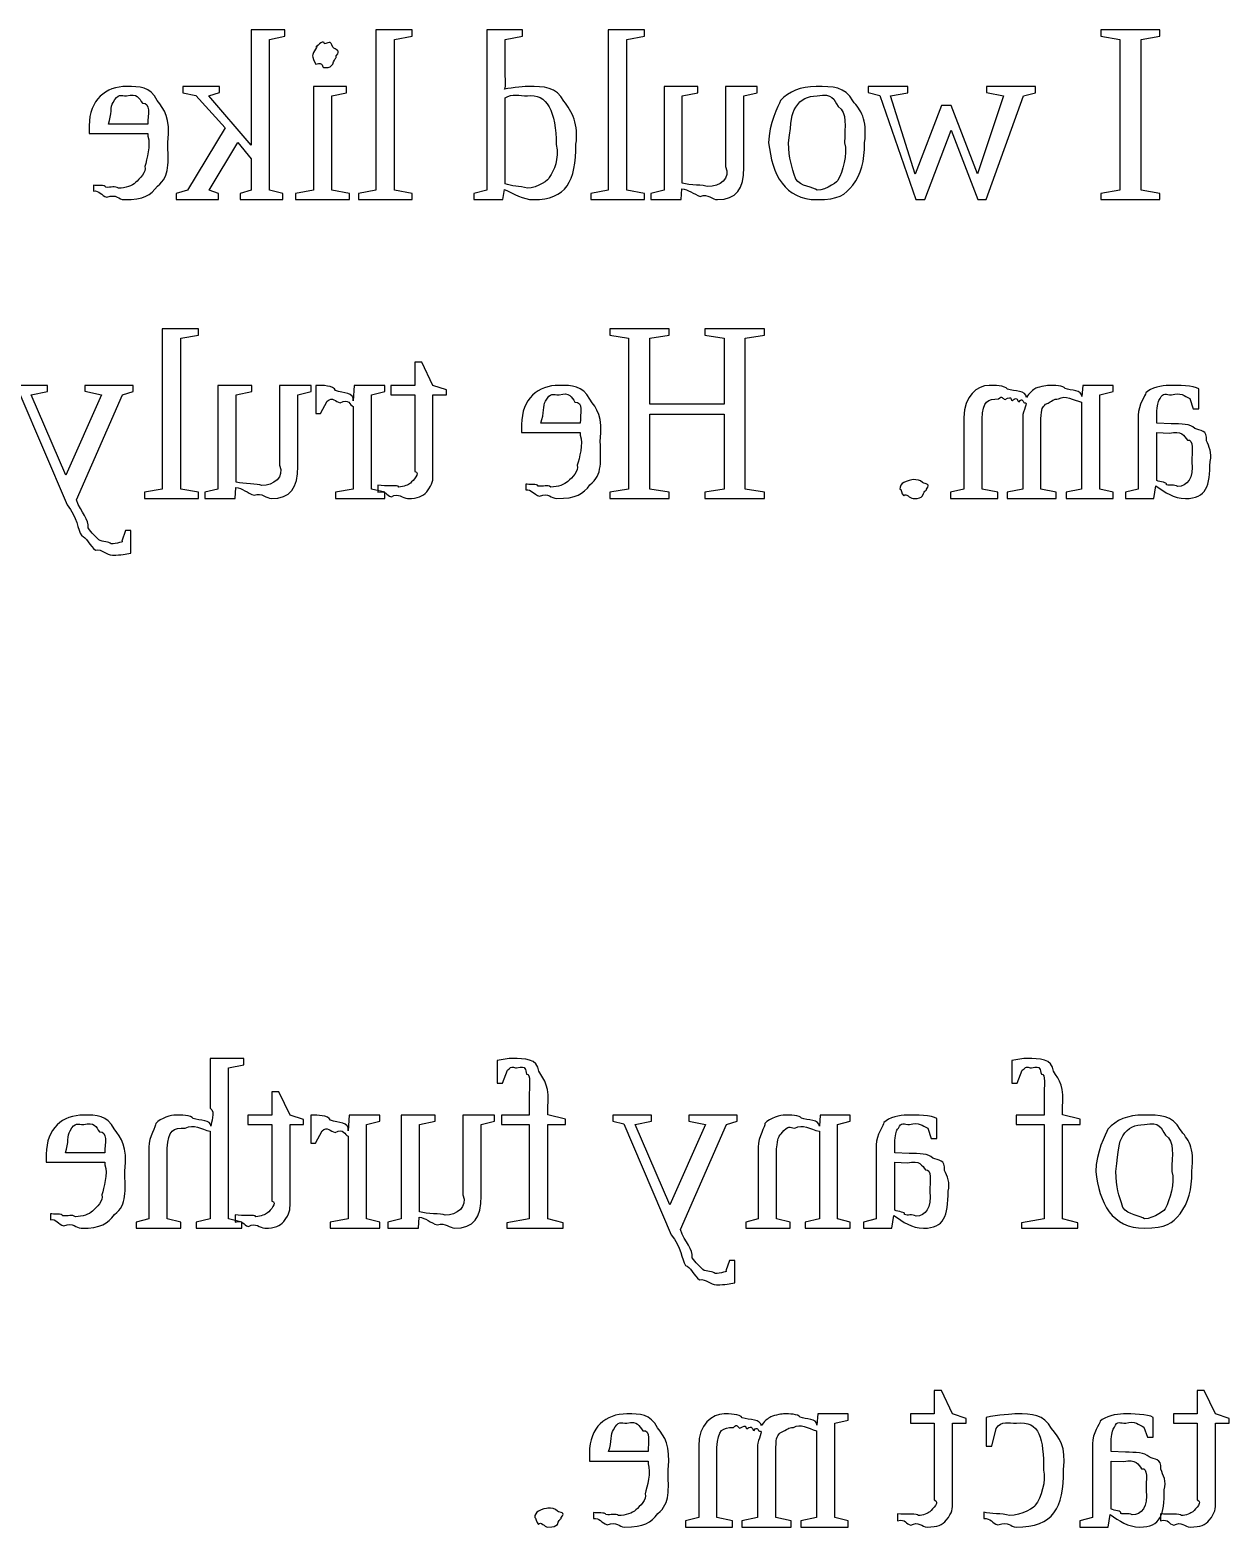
# Model space of a CAD drawing. Header units: millimetres. Extents: x 21 to 196, y 128 to 259.
# Drawn here: x 148.91 to 171.35, y 161.7 to 189.71 of the extents above; entities that cross this region are included whole.
import ezdxf

# ---------------------------------------------------------------- set-up
doc = ezdxf.new("R2010")
doc.units = ezdxf.units.MM
doc.layers.get('0').update_dxf_attribs({"linetype": 'CONTINUOUS'})

msp = doc.modelspace()

# ---------------------------------------------------------------- linework, layer by layer
at = {"color": 250}
for p, q in [((153.677, 189.706), (153.049, 189.706)), ((153.049, 189.706), (153.049, 187.551)), ((153.677, 189.591), (153.677, 189.706)), ((156.061, 189.706), (155.383, 189.706)), ((155.383, 189.706), (155.383, 186.708)), ((156.061, 189.591), (156.061, 189.706)), ((158.123, 189.706), (157.456, 189.706)), ((157.456, 189.706), (157.456, 186.708)), ((158.123, 189.591), (158.123, 189.706)), ((160.409, 189.706), (159.731, 189.706)), ((159.731, 189.706), (159.731, 186.708)), ((160.409, 189.591), (160.409, 189.706)), ((170.054, 189.706), (168.946, 189.706)), ((168.946, 189.706), (168.946, 189.591)), ((170.054, 189.591), (170.054, 189.706)), ((153.391, 189.53), (153.677, 189.591)), ((153.391, 186.708), (153.391, 189.53)), ((155.731, 189.53), (156.061, 189.591)), ((155.731, 186.708), (155.731, 189.53)), ((157.798, 189.53), (158.123, 189.591)), ((157.798, 188.973), (157.798, 189.53)), ((160.079, 189.53), (160.409, 189.591)), ((160.079, 186.708), (160.079, 189.53)), ((168.946, 189.591), (169.304, 189.53)), ((169.304, 189.53), (169.304, 186.708)), ((169.701, 189.53), (170.054, 189.591)), ((169.701, 186.708), (169.701, 189.53)), ((154.194, 189.221), (154.194, 189.221)), ((152.454, 188.648), (151.77, 188.648)), ((151.77, 188.648), (151.77, 188.532)), ((151.77, 188.532), (152.013, 188.477)), ((152.255, 188.472), (152.454, 188.538)), ((152.454, 188.538), (152.454, 188.648)), ((154.833, 188.648), (154.216, 188.648)), ((154.216, 188.648), (154.216, 186.708)), ((154.558, 188.472), (154.833, 188.532)), ((154.833, 188.532), (154.833, 188.648)), ((161.407, 188.648), (160.773, 188.648)), ((160.773, 188.648), (160.773, 186.708)), ((161.115, 188.472), (161.407, 188.532)), ((161.407, 188.532), (161.407, 188.648)), ((162.515, 188.648), (161.925, 188.648)), ((161.925, 188.648), (161.925, 187.154)), ((162.267, 188.472), (162.515, 188.532)), ((162.515, 188.532), (162.515, 188.648)), ((165.333, 188.648), (164.594, 188.648)), ((164.594, 188.648), (164.594, 188.538)), ((164.594, 188.538), (164.809, 188.482)), ((165.013, 188.472), (165.333, 188.532)), ((165.333, 188.532), (165.333, 188.648)), ((167.725, 188.648), (166.805, 188.648)), ((166.805, 188.648), (166.805, 188.538)), ((166.805, 188.538), (167.124, 188.472)), ((167.499, 188.472), (167.725, 188.532)), ((167.725, 188.532), (167.725, 188.648)), ((150.717, 188.472), (150.717, 188.472)), ((152.013, 188.477), (152.564, 187.876)), ((153.049, 187.551), (152.255, 188.472)), ((154.558, 186.708), (154.558, 188.472)), ((157.798, 186.829), (157.798, 188.433)), ((161.115, 186.84), (161.115, 188.472)), ((162.267, 187.132), (162.267, 188.472)), ((164.809, 188.482), (165.487, 186.531)), ((165.476, 187.005), (165.013, 188.472)), ((165.967, 188.295), (165.476, 187.005)), ((166.149, 188.295), (165.967, 188.295)), ((166.639, 187.011), (166.149, 188.295)), ((167.124, 188.472), (166.639, 187.011)), ((166.799, 186.531), (167.499, 188.472)), ((150.017, 187.915), (150.017, 187.766)), ((150.017, 187.766), (151.114, 187.766)), ((151.114, 187.942), (150.376, 187.942)), ((151.114, 187.766), (151.114, 187.716)), ((152.564, 187.876), (151.853, 186.708)), ((165.652, 186.531), (166.149, 187.832)), ((166.149, 187.832), (166.645, 186.531)), ((152.261, 186.708), (152.795, 187.601)), ((152.795, 187.601), (153.049, 187.297)), ((158.757, 187.562), (158.757, 187.562)), ((162.73, 187.595), (162.73, 187.595)), ((163.105, 187.595), (163.105, 187.595)), ((153.049, 187.297), (153.049, 186.708)), ((150.095, 186.801), (150.095, 186.691)), ((151.853, 186.708), (151.643, 186.647)), ((151.643, 186.647), (151.643, 186.531)), ((152.437, 186.647), (152.261, 186.708)), ((152.437, 186.531), (152.437, 186.647)), ((153.049, 186.708), (152.84, 186.647)), ((152.84, 186.647), (152.84, 186.531)), ((153.639, 186.647), (153.391, 186.708)), ((153.639, 186.531), (153.639, 186.647)), ((154.216, 186.708), (153.88, 186.647)), ((153.88, 186.647), (153.88, 186.531)), ((154.889, 186.647), (154.558, 186.708)), ((154.889, 186.531), (154.889, 186.647)), ((155.383, 186.708), (155.053, 186.647)), ((155.053, 186.647), (155.053, 186.531)), ((156.061, 186.647), (155.731, 186.708)), ((156.061, 186.531), (156.061, 186.647)), ((157.456, 186.708), (157.214, 186.647)), ((157.214, 186.647), (157.214, 186.531)), ((157.759, 186.531), (157.787, 186.719)), ((159.731, 186.708), (159.401, 186.647)), ((159.401, 186.647), (159.401, 186.531)), ((160.409, 186.647), (160.079, 186.708)), ((160.409, 186.531), (160.409, 186.647)), ((160.773, 186.708), (160.525, 186.647)), ((160.525, 186.647), (160.525, 186.531)), ((161.093, 186.531), (161.109, 186.735)), ((169.304, 186.708), (168.946, 186.647)), ((168.946, 186.647), (168.946, 186.531)), ((170.054, 186.647), (169.701, 186.708)), ((170.054, 186.531), (170.054, 186.647)), ((151.643, 186.531), (152.437, 186.531)), ((152.84, 186.531), (153.639, 186.531)), ((153.88, 186.531), (154.889, 186.531)), ((155.053, 186.531), (156.061, 186.531)), ((157.214, 186.531), (157.759, 186.531)), ((159.401, 186.531), (160.409, 186.531)), ((160.525, 186.531), (161.093, 186.531)), ((165.487, 186.531), (165.652, 186.531)), ((166.645, 186.531), (166.799, 186.531)), ((168.946, 186.531), (170.054, 186.531)), ((152.062, 184.114), (151.384, 184.114)), ((151.384, 184.114), (151.384, 181.115)), ((152.062, 183.998), (152.062, 184.114)), ((160.867, 184.114), (159.759, 184.114)), ((159.759, 184.114), (159.759, 183.998)), ((160.867, 183.998), (160.867, 184.114)), ((162.653, 184.114), (161.539, 184.114)), ((161.539, 184.114), (161.539, 183.998)), ((162.653, 183.998), (162.653, 184.114)), ((151.731, 183.938), (152.062, 183.998)), ((151.731, 181.115), (151.731, 183.938)), ((159.759, 183.998), (160.111, 183.938)), ((160.111, 183.938), (160.111, 181.115)), ((160.508, 183.938), (160.867, 183.998)), ((160.508, 182.703), (160.508, 183.938)), ((161.539, 183.998), (161.897, 183.938)), ((161.897, 183.938), (161.897, 182.703)), ((162.294, 183.938), (162.653, 183.998)), ((162.294, 181.115), (162.294, 183.938)), ((156.241, 183.491), (156.108, 183.491)), ((156.108, 183.491), (156.108, 183.056)), ((156.45, 183.056), (156.241, 183.491)), ((149.236, 183.056), (148.514, 183.056)), ((148.933, 182.879), (149.236, 182.94)), ((149.236, 182.94), (149.236, 183.056)), ((150.84, 183.056), (149.936, 183.056)), ((149.936, 183.056), (149.936, 182.946)), ((149.936, 182.946), (150.245, 182.879)), ((150.642, 182.879), (150.84, 182.94)), ((150.84, 182.94), (150.84, 183.056)), ((153.06, 183.056), (152.426, 183.056)), ((152.426, 183.056), (152.426, 181.115)), ((152.768, 182.879), (153.06, 182.94)), ((153.06, 182.94), (153.06, 183.056)), ((154.168, 183.056), (153.578, 183.056)), ((153.578, 183.056), (153.578, 181.562)), ((153.92, 182.879), (154.168, 182.94)), ((154.168, 182.94), (154.168, 183.056)), ((154.259, 183.056), (154.259, 182.532)), ((154.292, 183.056), (154.259, 183.056)), ((154.976, 183.056), (154.959, 182.764)), ((155.549, 183.056), (154.976, 183.056)), ((155.301, 182.879), (155.549, 182.94)), ((155.549, 182.94), (155.549, 183.056)), ((156.108, 183.056), (155.662, 183.056)), ((155.662, 183.056), (155.662, 182.879)), ((156.704, 182.973), (156.45, 183.056)), ((156.704, 182.879), (156.704, 182.973)), ((168.61, 183.056), (168.593, 182.846)), ((169.178, 183.056), (168.61, 183.056)), ((168.929, 182.879), (169.178, 182.94)), ((169.178, 182.94), (169.178, 183.056)), ((170.225, 183.056), (170.225, 183.056)), ((170.781, 182.62), (170.781, 182.99)), ((148.718, 182.891), (149.605, 180.818)), ((149.578, 181.375), (148.933, 182.879)), ((150.245, 182.879), (149.578, 181.375)), ((149.776, 180.917), (150.642, 182.879)), ((152.768, 181.248), (152.768, 182.879)), ((153.92, 181.54), (153.92, 182.879)), ((154.347, 182.532), (154.468, 182.758)), ((154.959, 182.659), (154.959, 181.115)), ((155.301, 181.115), (155.301, 182.879)), ((155.662, 182.879), (156.108, 182.879)), ((156.108, 182.879), (156.108, 181.446)), ((156.45, 181.419), (156.45, 182.879)), ((156.45, 182.879), (156.704, 182.879)), ((158.809, 182.879), (158.809, 182.879)), ((161.897, 182.703), (160.508, 182.703)), ((168.588, 182.742), (168.588, 181.115)), ((168.929, 181.115), (168.929, 182.879)), ((170.611, 182.808), (170.677, 182.62)), ((154.259, 182.532), (154.347, 182.532)), ((159.206, 182.35), (158.467, 182.35)), ((160.508, 181.115), (160.508, 182.516)), ((160.508, 182.516), (161.897, 182.516)), ((161.897, 182.516), (161.897, 181.115)), ((166.383, 182.455), (166.383, 181.115)), ((166.725, 181.115), (166.725, 182.427)), ((167.485, 182.471), (167.485, 181.115)), ((167.827, 181.115), (167.827, 182.427)), ((169.646, 182.499), (169.646, 181.115)), ((169.993, 182.35), (169.993, 182.582)), ((170.264, 182.339), (169.993, 182.35)), ((170.677, 182.62), (170.781, 182.62)), ((158.109, 182.323), (158.109, 182.174)), ((158.109, 182.174), (159.206, 182.174)), ((159.206, 182.174), (159.206, 182.124)), ((169.993, 182.174), (170.23, 182.163)), ((169.993, 181.276), (169.993, 182.174)), ((151.384, 181.115), (151.054, 181.055)), ((151.054, 181.055), (151.054, 180.939)), ((152.062, 181.055), (151.731, 181.115)), ((152.062, 180.939), (152.062, 181.055)), ((152.426, 181.115), (152.178, 181.055)), ((152.178, 181.055), (152.178, 180.939)), ((152.746, 180.939), (152.762, 181.143)), ((154.959, 181.115), (154.623, 181.055)), ((154.623, 181.055), (154.623, 180.939)), ((155.549, 181.055), (155.301, 181.115)), ((155.419, 181.187), (155.419, 181.055)), ((155.549, 180.939), (155.549, 181.055)), ((158.186, 181.209), (158.186, 181.099)), ((160.111, 181.115), (159.759, 181.055)), ((159.759, 181.055), (159.759, 180.939)), ((160.867, 181.055), (160.508, 181.115)), ((160.867, 180.939), (160.867, 181.055)), ((161.897, 181.115), (161.539, 181.055)), ((161.539, 181.055), (161.539, 180.939)), ((162.653, 181.055), (162.294, 181.115)), ((162.653, 180.939), (162.653, 181.055)), ((165.188, 181.115), (165.188, 181.115)), ((166.383, 181.115), (166.135, 181.055)), ((166.135, 181.055), (166.135, 180.939)), ((167.017, 181.055), (166.725, 181.115)), ((167.017, 180.939), (167.017, 181.055)), ((167.485, 181.115), (167.193, 181.055)), ((167.193, 181.055), (167.193, 180.939)), ((168.114, 181.055), (167.827, 181.115)), ((168.114, 180.939), (168.114, 181.055)), ((168.588, 181.115), (168.296, 181.055)), ((168.296, 181.055), (168.296, 180.939)), ((169.178, 181.055), (168.929, 181.115)), ((169.178, 180.939), (169.178, 181.055)), ((169.646, 181.115), (169.409, 181.055)), ((169.409, 181.055), (169.409, 180.939)), ((169.938, 180.939), (169.977, 181.176)), ((151.054, 180.939), (152.062, 180.939)), ((152.178, 180.939), (152.746, 180.939)), ((154.623, 180.939), (155.549, 180.939)), ((155.976, 180.939), (155.976, 180.939)), ((159.759, 180.939), (160.867, 180.939)), ((161.539, 180.939), (162.653, 180.939)), ((166.135, 180.939), (167.017, 180.939)), ((167.193, 180.939), (168.114, 180.939)), ((168.296, 180.939), (169.178, 180.939)), ((169.409, 180.939), (169.938, 180.939)), ((150.697, 180.338), (150.63, 180.14)), ((150.796, 180.338), (150.697, 180.338)), ((150.796, 179.919), (150.796, 180.338)), ((150.454, 179.881), (150.454, 179.881))]:
    msp.add_line(p, q, dxfattribs=at)
at = {"color": 0}
for p, q in [((152.911, 170.462), (152.283, 170.462)), ((152.283, 170.462), (152.283, 169.536)), ((152.625, 170.285), (152.911, 170.346)), ((152.911, 170.346), (152.911, 170.462)), ((157.65, 170.423), (157.65, 169.999)), ((167.283, 170.423), (167.283, 169.999)), ((152.625, 167.463), (152.625, 170.285)), ((157.75, 169.999), (157.843, 170.241)), ((167.382, 169.999), (167.476, 170.241)), ((153.566, 169.839), (153.434, 169.839)), ((153.434, 169.839), (153.434, 169.404)), ((153.775, 169.404), (153.566, 169.839)), ((157.65, 169.999), (157.75, 169.999)), ((167.283, 169.999), (167.382, 169.999)), ((158.251, 169.729), (158.251, 169.404)), ((158.598, 169.409), (158.598, 169.547)), ((167.884, 169.729), (167.884, 169.404)), ((168.231, 169.409), (168.231, 169.547)), ((149.913, 169.227), (149.913, 169.227)), ((153.434, 169.404), (152.987, 169.404)), ((152.987, 169.404), (152.987, 169.227)), ((152.987, 169.227), (153.434, 169.227)), ((153.434, 169.227), (153.434, 167.794)), ((154.029, 169.321), (153.775, 169.404)), ((153.775, 167.767), (153.775, 169.227)), ((153.775, 169.227), (154.029, 169.227)), ((154.029, 169.227), (154.029, 169.321)), ((154.164, 169.404), (154.164, 168.88)), ((154.197, 169.404), (154.164, 169.404)), ((154.88, 169.404), (154.864, 169.111)), ((155.454, 169.404), (154.88, 169.404)), ((155.206, 169.227), (155.454, 169.288)), ((155.206, 167.463), (155.206, 169.227)), ((155.454, 169.288), (155.454, 169.404)), ((156.49, 169.404), (155.856, 169.404)), ((155.856, 169.404), (155.856, 167.463)), ((156.198, 169.227), (156.49, 169.288)), ((156.198, 167.596), (156.198, 169.227)), ((156.49, 169.288), (156.49, 169.404)), ((157.598, 169.404), (157.008, 169.404)), ((157.008, 169.404), (157.008, 167.91)), ((157.35, 169.227), (157.598, 169.288)), ((157.35, 167.888), (157.35, 169.227)), ((157.598, 169.288), (157.598, 169.404)), ((158.251, 169.404), (157.733, 169.404)), ((157.733, 169.404), (157.733, 169.227)), ((157.733, 169.227), (158.251, 169.227)), ((158.251, 169.227), (158.251, 167.463)), ((158.929, 169.326), (158.598, 169.409)), ((158.598, 169.227), (158.929, 169.227)), ((158.598, 167.463), (158.598, 169.227)), ((158.929, 169.227), (158.929, 169.326)), ((160.539, 169.404), (159.816, 169.404)), ((159.816, 169.404), (159.816, 169.293)), ((159.816, 169.293), (160.021, 169.238)), ((160.021, 169.238), (160.908, 167.166)), ((160.236, 169.227), (160.539, 169.288)), ((160.88, 167.723), (160.236, 169.227)), ((160.539, 169.288), (160.539, 169.404)), ((161.548, 169.227), (160.88, 167.723)), ((161.079, 167.265), (161.944, 169.227)), ((162.143, 169.404), (161.239, 169.404)), ((161.239, 169.404), (161.239, 169.293)), ((161.239, 169.293), (161.548, 169.227)), ((161.944, 169.227), (162.143, 169.288)), ((162.143, 169.288), (162.143, 169.404)), ((163.697, 169.404), (163.681, 169.194)), ((164.254, 169.404), (163.697, 169.404)), ((164.022, 169.227), (164.254, 169.288)), ((164.022, 167.463), (164.022, 169.227)), ((164.254, 169.288), (164.254, 169.404)), ((165.323, 169.404), (165.323, 169.404)), ((165.88, 168.968), (165.88, 169.338)), ((167.884, 169.404), (167.366, 169.404)), ((167.366, 169.404), (167.366, 169.227)), ((167.366, 169.227), (167.884, 169.227)), ((167.884, 169.227), (167.884, 167.463)), ((168.562, 169.326), (168.231, 169.409)), ((168.231, 169.227), (168.562, 169.227)), ((168.231, 167.463), (168.231, 169.227)), ((168.562, 169.227), (168.562, 169.326)), ((152.283, 169.1), (152.283, 167.463)), ((154.252, 168.88), (154.373, 169.106)), ((154.864, 169.007), (154.864, 167.463)), ((163.681, 169.1), (163.681, 167.463)), ((165.092, 168.698), (165.092, 168.929)), ((165.709, 169.156), (165.775, 168.968)), ((165.775, 168.968), (165.88, 168.968)), ((149.213, 168.67), (149.213, 168.522)), ((150.309, 168.698), (149.571, 168.698)), ((151.131, 168.803), (151.131, 167.463)), ((151.473, 167.463), (151.473, 168.786)), ((154.164, 168.88), (154.252, 168.88)), ((162.534, 168.803), (162.534, 167.463)), ((162.881, 167.463), (162.881, 168.775)), ((164.744, 168.847), (164.744, 167.463)), ((165.362, 168.687), (165.092, 168.698)), ((149.213, 168.522), (150.309, 168.522)), ((150.309, 168.522), (150.309, 168.472)), ((165.092, 168.522), (165.329, 168.511)), ((165.092, 167.623), (165.092, 168.522)), ((168.854, 168.351), (168.854, 168.351)), ((169.229, 168.351), (169.229, 168.351)), ((149.29, 167.557), (149.29, 167.447)), ((152.745, 167.535), (152.745, 167.403)), ((165.037, 167.287), (165.075, 167.524)), ((151.131, 167.463), (150.894, 167.403)), ((150.894, 167.403), (150.894, 167.287)), ((150.894, 167.287), (151.731, 167.287)), ((151.731, 167.403), (151.473, 167.463)), ((151.731, 167.287), (151.731, 167.403)), ((152.283, 167.463), (152.018, 167.403)), ((152.018, 167.403), (152.018, 167.287)), ((152.018, 167.287), (152.873, 167.287)), ((152.873, 167.403), (152.625, 167.463)), ((152.873, 167.287), (152.873, 167.403)), ((153.301, 167.287), (153.301, 167.287)), ((154.864, 167.463), (154.528, 167.403)), ((154.528, 167.403), (154.528, 167.287)), ((154.528, 167.287), (155.454, 167.287)), ((155.454, 167.403), (155.206, 167.463)), ((155.454, 167.287), (155.454, 167.403)), ((155.856, 167.463), (155.608, 167.403)), ((155.608, 167.403), (155.608, 167.287)), ((155.608, 167.287), (156.176, 167.287)), ((156.176, 167.287), (156.192, 167.491)), ((158.251, 167.463), (157.832, 167.386)), ((157.832, 167.386), (157.832, 167.287)), ((157.832, 167.287), (158.885, 167.287)), ((158.885, 167.386), (158.598, 167.463)), ((158.885, 167.287), (158.885, 167.386)), ((162.534, 167.463), (162.302, 167.403)), ((162.302, 167.403), (162.302, 167.287)), ((162.302, 167.287), (163.135, 167.287)), ((163.135, 167.403), (162.881, 167.463)), ((163.135, 167.287), (163.135, 167.403)), ((163.681, 167.463), (163.416, 167.403)), ((163.416, 167.403), (163.416, 167.287)), ((163.416, 167.287), (164.254, 167.287)), ((164.254, 167.403), (164.022, 167.463)), ((164.254, 167.287), (164.254, 167.403)), ((164.744, 167.463), (164.507, 167.403)), ((164.507, 167.403), (164.507, 167.287)), ((164.507, 167.287), (165.037, 167.287)), ((167.884, 167.463), (167.465, 167.386)), ((167.465, 167.386), (167.465, 167.287)), ((167.465, 167.287), (168.518, 167.287)), ((168.518, 167.386), (168.231, 167.463)), ((168.518, 167.287), (168.518, 167.386)), ((161.999, 166.686), (161.933, 166.488)), ((162.099, 166.686), (161.999, 166.686)), ((162.099, 166.267), (162.099, 166.686)), ((161.757, 166.229), (161.757, 166.229)), ((165.963, 164.248), (165.83, 164.248)), ((165.83, 164.248), (165.83, 163.813)), ((166.172, 163.813), (165.963, 164.248)), ((170.884, 164.248), (170.751, 164.248)), ((170.751, 164.248), (170.751, 163.813)), ((171.093, 163.813), (170.884, 164.248)), ((160.079, 163.637), (160.079, 163.637)), ((163.649, 163.813), (163.632, 163.604)), ((164.217, 163.813), (163.649, 163.813)), ((163.969, 163.637), (164.217, 163.697)), ((163.969, 161.873), (163.969, 163.637)), ((164.217, 163.697), (164.217, 163.813)), ((165.83, 163.813), (165.384, 163.813)), ((165.384, 163.813), (165.384, 163.637)), ((165.384, 163.637), (165.83, 163.637)), ((165.83, 163.637), (165.83, 162.203)), ((166.426, 163.73), (166.172, 163.813)), ((166.172, 162.176), (166.172, 163.637)), ((166.172, 163.637), (166.426, 163.637)), ((166.426, 163.637), (166.426, 163.73)), ((166.8, 163.747), (166.8, 163.207)), ((169.369, 163.813), (169.369, 163.813)), ((169.926, 163.377), (169.926, 163.747)), ((170.751, 163.813), (170.305, 163.813)), ((170.305, 163.813), (170.305, 163.637)), ((170.305, 163.637), (170.751, 163.637)), ((170.751, 163.637), (170.751, 162.203)), ((171.347, 163.73), (171.093, 163.813)), ((171.093, 162.176), (171.093, 163.637)), ((171.093, 163.637), (171.347, 163.637)), ((171.347, 163.637), (171.347, 163.73)), ((163.627, 163.499), (163.627, 161.873)), ((166.905, 163.207), (166.988, 163.543)), ((169.138, 163.108), (169.138, 163.339)), ((169.755, 163.565), (169.821, 163.377)), ((169.821, 163.377), (169.926, 163.377)), ((159.378, 163.08), (159.378, 162.931)), ((160.475, 163.108), (159.737, 163.108)), ((161.422, 163.212), (161.422, 161.873)), ((161.764, 161.873), (161.764, 163.184)), ((162.524, 163.229), (162.524, 161.873)), ((162.866, 161.873), (162.866, 163.184)), ((166.8, 163.207), (166.905, 163.207)), ((168.79, 163.256), (168.79, 161.873)), ((169.408, 163.096), (169.138, 163.108)), ((159.378, 162.931), (160.475, 162.931)), ((160.475, 162.931), (160.475, 162.881)), ((169.138, 162.931), (169.375, 162.92)), ((169.138, 162.033), (169.138, 162.931)), ((159.456, 161.966), (159.456, 161.856)), ((165.141, 161.944), (165.141, 161.812)), ((166.756, 161.977), (166.756, 161.856)), ((169.083, 161.696), (169.121, 161.933)), ((170.062, 161.944), (170.062, 161.812)), ((158.353, 161.873), (158.353, 161.873)), ((161.422, 161.873), (161.174, 161.812)), ((161.174, 161.812), (161.174, 161.696)), ((161.174, 161.696), (162.056, 161.696)), ((162.056, 161.812), (161.764, 161.873)), ((162.056, 161.696), (162.056, 161.812)), ((162.524, 161.873), (162.232, 161.812)), ((162.232, 161.812), (162.232, 161.696)), ((162.232, 161.696), (163.153, 161.696)), ((163.153, 161.812), (162.866, 161.873)), ((163.153, 161.696), (163.153, 161.812)), ((163.627, 161.873), (163.335, 161.812)), ((163.335, 161.812), (163.335, 161.696)), ((163.335, 161.696), (164.217, 161.696)), ((164.217, 161.812), (163.969, 161.873)), ((164.217, 161.696), (164.217, 161.812)), ((165.698, 161.696), (165.698, 161.696)), ((168.79, 161.873), (168.553, 161.812)), ((168.553, 161.812), (168.553, 161.696)), ((168.553, 161.696), (169.083, 161.696)), ((170.619, 161.696), (170.619, 161.696))]:
    msp.add_line(p, q, dxfattribs=at)
at = {"color": 250}
for points in [[(154.26, 189.381), (154.324, 189.444), (154.194, 189.283), (154.194, 189.221)], [(154.42, 189.447), (154.412, 189.533), (154.304, 189.425), (154.26, 189.381)], [(154.575, 189.381), (154.533, 189.533), (154.48, 189.447), (154.42, 189.447)], [(154.641, 189.221), (154.739, 189.327), (154.619, 189.337), (154.575, 189.381)], [(154.194, 189.221), (154.205, 189.206), (154.216, 189.111), (154.26, 189.067)], [(154.26, 189.067), (154.412, 189.118), (154.358, 189.001), (154.42, 189.001)], [(154.575, 189.067), (154.621, 189.206), (154.641, 189.162), (154.641, 189.221)], [(154.42, 189.001), (154.533, 189.001), (154.53, 189.023), (154.575, 189.067)], [(157.787, 188.598), (157.823, 188.662), (157.798, 188.771), (157.798, 188.973)], [(150.717, 188.648), (150.325, 188.648), (150.017, 188.403), (150.017, 187.915)], [(150.464, 188.35), (150.56, 188.529), (150.604, 188.472), (150.717, 188.472)], [(151.291, 188.389), (151.156, 188.648), (150.964, 188.648), (150.717, 188.648)], [(150.717, 188.472), (150.92, 188.529), (150.946, 188.425), (151.015, 188.334)], [(158.239, 188.648), (158.2, 188.648), (157.938, 188.631), (157.787, 188.598)], [(157.798, 188.433), (157.944, 188.529), (158.06, 188.472), (158.217, 188.472)], [(158.217, 188.472), (158.579, 188.529), (158.757, 188.168), (158.757, 187.562)], [(158.9, 188.372), (158.76, 188.648), (158.53, 188.648), (158.239, 188.648)], [(163.623, 188.648), (163.33, 188.648), (163.108, 188.56), (162.956, 188.383)], [(164.306, 188.378), (164.166, 188.648), (163.929, 188.648), (163.623, 188.648)], [(163.639, 188.472), (163.934, 188.529), (163.951, 188.406), (164.031, 188.273)], [(150.376, 187.942), (150.446, 188.133), (150.406, 188.269), (150.464, 188.35)], [(151.015, 188.334), (151.173, 188.35), (151.114, 188.115), (151.114, 187.942)], [(151.489, 187.601), (151.541, 188.067), (151.423, 188.215), (151.291, 188.389)], [(159.126, 187.568), (159.179, 187.927), (159.052, 188.188), (158.9, 188.372)], [(162.956, 188.383), (162.912, 188.295), (162.73, 187.944), (162.73, 187.595)], [(163.105, 187.595), (163.163, 188.02), (163.149, 188.126), (163.237, 188.262)], [(163.237, 188.262), (163.335, 188.412), (163.456, 188.472), (163.639, 188.472)], [(164.031, 188.273), (164.212, 188.148), (164.152, 187.915), (164.152, 187.595)], [(164.527, 187.595), (164.58, 188.053), (164.454, 188.197), (164.306, 188.378)], [(151.114, 187.716), (151.173, 187.553), (151.096, 187.289), (151.059, 187.154)], [(151.296, 186.785), (151.541, 186.986), (151.489, 187.226), (151.489, 187.601)], [(158.332, 186.531), (158.943, 186.531), (159.126, 186.876), (159.126, 187.568)], [(158.757, 187.562), (158.815, 187.295), (158.713, 187.08), (158.625, 186.945)], [(162.73, 187.595), (162.795, 187.001), (163.033, 186.531), (163.639, 186.531)], [(163.237, 186.917), (163.163, 187.162), (163.105, 187.282), (163.105, 187.595)], [(164.152, 187.595), (164.212, 187.387), (164.112, 187.041), (164.031, 186.906)], [(164.306, 186.801), (164.463, 187.012), (164.527, 187.249), (164.527, 187.595)], [(151.059, 187.154), (151.096, 187.049), (150.96, 186.92), (150.883, 186.851)], [(161.925, 187.154), (162.023, 186.928), (161.815, 186.774), (161.594, 186.774)], [(161.771, 186.531), (162.133, 186.531), (162.267, 186.731), (162.267, 187.132)], [(150.883, 186.851), (150.821, 186.792), (150.695, 186.746), (150.563, 186.746)], [(158.217, 186.746), (158.065, 186.792), (157.923, 186.774), (157.798, 186.829)], [(158.625, 186.945), (158.639, 186.909), (158.401, 186.746), (158.217, 186.746)], [(161.594, 186.774), (161.512, 186.81), (161.262, 186.796), (161.115, 186.84)], [(163.639, 186.708), (163.573, 186.765), (163.325, 186.776), (163.237, 186.917)], [(164.031, 186.906), (164.047, 186.884), (163.816, 186.708), (163.639, 186.708)], [(150.326, 186.763), (150.318, 186.814), (150.154, 186.786), (150.095, 186.801)], [(150.095, 186.691), (150.203, 186.71), (150.242, 186.609), (150.348, 186.575)], [(150.563, 186.746), (150.505, 186.792), (150.418, 186.752), (150.326, 186.763)], [(150.348, 186.575), (150.534, 186.648), (150.563, 186.531), (150.673, 186.531)], [(150.673, 186.531), (151.045, 186.531), (151.164, 186.615), (151.296, 186.785)], [(157.787, 186.719), (157.969, 186.648), (158.123, 186.531), (158.332, 186.531)], [(161.109, 186.735), (161.225, 186.73), (161.323, 186.632), (161.451, 186.592)], [(161.451, 186.592), (161.597, 186.648), (161.683, 186.531), (161.771, 186.531)], [(163.639, 186.531), (164.047, 186.531), (164.156, 186.621), (164.306, 186.801)], [(154.628, 182.962), (154.584, 183.056), (154.373, 183.056), (154.292, 183.056)], [(154.959, 182.764), (154.985, 182.93), (154.769, 182.899), (154.628, 182.962)], [(158.809, 183.056), (158.417, 183.056), (158.109, 182.811), (158.109, 182.323)], [(158.556, 182.758), (158.652, 182.937), (158.696, 182.879), (158.809, 182.879)], [(159.383, 182.797), (159.247, 183.056), (159.056, 183.056), (158.809, 183.056)], [(158.809, 182.879), (159.012, 182.937), (159.038, 182.833), (159.107, 182.742)], [(166.857, 183.056), (166.635, 183.056), (166.383, 182.855), (166.383, 182.455)], [(167.199, 182.984), (167.16, 183.056), (166.949, 183.056), (166.857, 183.056)], [(167.557, 182.83), (167.55, 182.964), (167.335, 182.94), (167.199, 182.984)], [(167.733, 183.001), (167.689, 182.982), (167.594, 182.907), (167.557, 182.83)], [(167.981, 183.056), (167.965, 183.056), (167.811, 183.037), (167.733, 183.001)], [(168.279, 182.995), (168.256, 183.056), (168.067, 183.056), (167.981, 183.056)], [(168.593, 182.846), (168.597, 182.975), (168.389, 182.954), (168.279, 182.995)], [(169.789, 182.918), (169.788, 182.871), (169.646, 182.687), (169.646, 182.499)], [(170.225, 183.056), (170.093, 183.056), (169.882, 183.009), (169.789, 182.918)], [(170.06, 182.808), (170.108, 182.937), (170.174, 182.879), (170.269, 182.879)], [(170.781, 182.99), (170.688, 183.056), (170.387, 183.056), (170.225, 183.056)], [(170.269, 182.879), (170.445, 182.937), (170.509, 182.855), (170.611, 182.808)], [(154.468, 182.758), (154.573, 182.857), (154.621, 182.748), (154.716, 182.731)], [(154.716, 182.731), (154.879, 182.82), (154.89, 182.688), (154.959, 182.659)], [(158.467, 182.35), (158.538, 182.541), (158.498, 182.677), (158.556, 182.758)], [(159.107, 182.742), (159.265, 182.758), (159.206, 182.523), (159.206, 182.35)], [(159.581, 182.009), (159.633, 182.474), (159.515, 182.623), (159.383, 182.797)], [(166.725, 182.427), (166.745, 182.769), (166.828, 182.802), (167.033, 182.802)], [(167.033, 182.802), (167.105, 182.886), (167.11, 182.798), (167.155, 182.791)], [(167.155, 182.791), (167.312, 182.875), (167.243, 182.782), (167.287, 182.775)], [(167.287, 182.775), (167.4, 182.86), (167.375, 182.758), (167.419, 182.747)], [(167.419, 182.747), (167.484, 182.842), (167.494, 182.733), (167.518, 182.731)], [(167.518, 182.731), (167.605, 182.761), (167.485, 182.567), (167.485, 182.471)], [(167.827, 182.427), (167.833, 182.64), (167.855, 182.64), (167.91, 182.703)], [(167.91, 182.703), (168.062, 182.769), (168.047, 182.802), (168.158, 182.802)], [(168.158, 182.802), (168.289, 182.886), (168.42, 182.782), (168.588, 182.742)], [(169.993, 182.582), (170.019, 182.725), (170.016, 182.76), (170.06, 182.808)], [(159.206, 182.124), (159.265, 181.96), (159.188, 181.697), (159.151, 181.562)], [(170.23, 182.163), (170.46, 182.218), (170.509, 182.111), (170.567, 182.031)], [(170.705, 182.251), (170.626, 182.339), (170.455, 182.335), (170.264, 182.339)], [(170.925, 182.02), (170.946, 182.232), (170.804, 182.199), (170.705, 182.251)], [(159.388, 181.193), (159.633, 181.394), (159.581, 181.634), (159.581, 182.009)], [(170.567, 182.031), (170.692, 182.056), (170.649, 181.813), (170.649, 181.623)], [(170.991, 181.634), (171.038, 181.791), (170.969, 181.916), (170.925, 182.02)], [(153.578, 181.562), (153.676, 181.336), (153.468, 181.182), (153.247, 181.182)], [(153.424, 180.939), (153.786, 180.939), (153.92, 181.139), (153.92, 181.54)], [(159.151, 181.562), (159.188, 181.457), (159.052, 181.328), (158.975, 181.259)], [(170.649, 181.623), (170.692, 181.325), (170.564, 181.165), (170.39, 181.165)], [(170.533, 180.939), (170.919, 180.939), (170.991, 181.171), (170.991, 181.634)], [(153.247, 181.182), (153.165, 181.218), (152.915, 181.204), (152.768, 181.248)], [(156.026, 181.226), (155.995, 181.2), (155.899, 181.154), (155.811, 181.154)], [(156.108, 181.446), (156.223, 181.416), (156.081, 181.277), (156.026, 181.226)], [(156.334, 181.066), (156.45, 181.226), (156.45, 181.267), (156.45, 181.419)], [(158.975, 181.259), (158.913, 181.2), (158.787, 181.154), (158.655, 181.154)], [(165.26, 181.237), (165.213, 181.222), (165.188, 181.162), (165.188, 181.115)], [(165.436, 181.292), (165.425, 181.292), (165.308, 181.273), (165.26, 181.237)], [(165.613, 181.237), (165.566, 181.292), (165.506, 181.292), (165.436, 181.292)], [(165.684, 181.115), (165.778, 181.222), (165.661, 181.204), (165.613, 181.237)], [(170.175, 181.193), (170.2, 181.248), (170.057, 181.242), (169.993, 181.276)], [(152.762, 181.143), (152.878, 181.138), (152.976, 181.04), (153.104, 181)], [(153.104, 181), (153.25, 181.056), (153.336, 180.939), (153.424, 180.939)], [(155.811, 181.154), (155.8, 181.2), (155.574, 181.165), (155.419, 181.187)], [(155.419, 181.055), (155.587, 181.1), (155.563, 180.994), (155.673, 180.972)], [(155.673, 180.972), (155.804, 181.056), (155.881, 180.939), (155.976, 180.939)], [(155.976, 180.939), (156.174, 180.939), (156.254, 180.981), (156.334, 181.066)], [(158.418, 181.171), (158.41, 181.222), (158.246, 181.194), (158.186, 181.209)], [(158.186, 181.099), (158.295, 181.118), (158.334, 181.016), (158.44, 180.983)], [(158.655, 181.154), (158.597, 181.2), (158.51, 181.16), (158.418, 181.171)], [(158.44, 180.983), (158.626, 181.056), (158.655, 180.939), (158.765, 180.939)], [(158.765, 180.939), (159.137, 180.939), (159.256, 181.023), (159.388, 181.193)], [(165.188, 181.115), (165.213, 181.127), (165.213, 181.025), (165.26, 180.989)], [(165.26, 180.989), (165.308, 181.056), (165.367, 180.939), (165.436, 180.939)], [(165.436, 180.939), (165.566, 180.939), (165.566, 180.956), (165.613, 180.989)], [(165.613, 180.989), (165.661, 181.127), (165.684, 181.067), (165.684, 181.115)], [(169.977, 181.176), (170.152, 181.056), (170.306, 180.939), (170.533, 180.939)], [(170.39, 181.165), (170.317, 181.206), (170.235, 181.174), (170.175, 181.193)], [(149.605, 180.818), (149.798, 180.59), (149.798, 180.358), (149.876, 180.239)], [(149.997, 180.388), (150.016, 180.553), (149.865, 180.663), (149.776, 180.917)], [(150.195, 180.167), (150.133, 180.238), (150.056, 180.289), (149.997, 180.388)], [(149.876, 180.239), (149.953, 180.238), (150.04, 180.034), (150.134, 179.975)], [(150.427, 180.09), (150.394, 180.139), (150.265, 180.116), (150.195, 180.167)], [(150.63, 180.14), (150.684, 180.139), (150.515, 180.09), (150.427, 180.09)], [(150.134, 179.975), (150.259, 179.999), (150.333, 179.881), (150.454, 179.881)], [(150.454, 179.881), (150.622, 179.881), (150.694, 179.895), (150.796, 179.919)]]:
    msp.add_open_spline(points, degree=3, dxfattribs=at)
at = {"color": 0}
for points in [[(157.948, 170.462), (157.86, 170.462), (157.743, 170.448), (157.65, 170.423)], [(157.843, 170.241), (157.945, 170.343), (157.948, 170.285), (158.014, 170.285)], [(158.428, 170.225), (158.408, 170.462), (158.155, 170.462), (157.948, 170.462)], [(158.014, 170.285), (158.217, 170.343), (158.166, 170.247), (158.201, 170.17)], [(167.58, 170.462), (167.492, 170.462), (167.375, 170.448), (167.283, 170.423)], [(167.476, 170.241), (167.578, 170.343), (167.58, 170.285), (167.647, 170.285)], [(168.06, 170.225), (168.041, 170.462), (167.787, 170.462), (167.58, 170.462)], [(167.647, 170.285), (167.849, 170.343), (167.798, 170.247), (167.834, 170.17)], [(158.201, 170.17), (158.287, 170.189), (158.251, 169.945), (158.251, 169.729)], [(158.598, 169.547), (158.636, 169.911), (158.542, 170.066), (158.428, 170.225)], [(167.834, 170.17), (167.919, 170.189), (167.884, 169.945), (167.884, 169.729)], [(168.231, 169.547), (168.268, 169.911), (168.174, 170.066), (168.06, 170.225)], [(152.283, 169.536), (152.39, 169.45), (152.287, 169.263), (152.294, 169.194)], [(149.913, 169.404), (149.52, 169.404), (149.213, 169.158), (149.213, 168.67)], [(149.659, 169.106), (149.756, 169.285), (149.8, 169.227), (149.913, 169.227)], [(150.486, 169.145), (150.351, 169.404), (150.159, 169.404), (149.913, 169.404)], [(149.913, 169.227), (150.115, 169.285), (150.142, 169.18), (150.21, 169.09)], [(151.263, 169.249), (151.269, 169.197), (151.131, 168.997), (151.131, 168.803)], [(151.638, 169.404), (151.559, 169.404), (151.349, 169.351), (151.263, 169.249)], [(151.963, 169.338), (151.93, 169.404), (151.726, 169.404), (151.638, 169.404)], [(151.814, 169.161), (151.974, 169.241), (152.104, 169.14), (152.283, 169.1)], [(152.294, 169.194), (152.302, 169.318), (152.088, 169.296), (151.963, 169.338)], [(154.533, 169.31), (154.489, 169.404), (154.278, 169.404), (154.197, 169.404)], [(154.373, 169.106), (154.478, 169.205), (154.526, 169.096), (154.621, 169.078)], [(154.864, 169.111), (154.89, 169.278), (154.674, 169.247), (154.533, 169.31)], [(162.661, 169.249), (162.67, 169.197), (162.534, 168.997), (162.534, 168.803)], [(163.041, 169.404), (162.957, 169.404), (162.746, 169.351), (162.661, 169.249)], [(162.964, 169.056), (163.129, 169.241), (163.106, 169.161), (163.223, 169.161)], [(163.344, 169.343), (163.325, 169.404), (163.123, 169.404), (163.041, 169.404)], [(163.223, 169.161), (163.372, 169.241), (163.502, 169.14), (163.681, 169.1)], [(163.681, 169.194), (163.681, 169.326), (163.463, 169.306), (163.344, 169.343)], [(164.888, 169.266), (164.887, 169.219), (164.744, 169.034), (164.744, 168.847)], [(165.323, 169.404), (165.191, 169.404), (164.98, 169.357), (164.888, 169.266)], [(165.158, 169.156), (165.206, 169.285), (165.272, 169.227), (165.367, 169.227)], [(165.88, 169.338), (165.786, 169.404), (165.486, 169.404), (165.323, 169.404)], [(165.367, 169.227), (165.544, 169.285), (165.607, 169.202), (165.709, 169.156)], [(169.747, 169.404), (169.455, 169.404), (169.231, 169.315), (169.08, 169.139)], [(169.361, 169.018), (169.459, 169.168), (169.58, 169.227), (169.763, 169.227)], [(170.43, 169.134), (170.29, 169.404), (170.053, 169.404), (169.747, 169.404)], [(169.763, 169.227), (170.058, 169.285), (170.075, 169.161), (170.155, 169.029)], [(149.571, 168.698), (149.641, 168.888), (149.601, 169.025), (149.659, 169.106)], [(150.21, 169.09), (150.369, 169.106), (150.309, 168.87), (150.309, 168.698)], [(150.684, 168.356), (150.737, 168.822), (150.618, 168.971), (150.486, 169.145)], [(151.473, 168.786), (151.497, 169.124), (151.587, 169.161), (151.814, 169.161)], [(154.621, 169.078), (154.784, 169.168), (154.795, 169.036), (154.864, 169.007)], [(162.881, 168.775), (162.902, 168.985), (162.909, 168.986), (162.964, 169.056)], [(165.092, 168.929), (165.118, 169.073), (165.114, 169.107), (165.158, 169.156)], [(169.08, 169.139), (169.036, 169.051), (168.854, 168.699), (168.854, 168.351)], [(169.229, 168.351), (169.286, 168.775), (169.273, 168.881), (169.361, 169.018)], [(170.155, 169.029), (170.337, 168.903), (170.276, 168.67), (170.276, 168.351)], [(170.651, 168.351), (170.705, 168.808), (170.578, 168.953), (170.43, 169.134)], [(165.803, 168.599), (165.724, 168.687), (165.553, 168.683), (165.362, 168.687)], [(150.309, 168.472), (150.369, 168.308), (150.291, 168.045), (150.254, 167.91)], [(150.491, 167.541), (150.737, 167.742), (150.684, 167.981), (150.684, 168.356)], [(165.329, 168.511), (165.559, 168.566), (165.607, 168.458), (165.665, 168.378)], [(165.665, 168.378), (165.79, 168.403), (165.748, 168.161), (165.748, 167.971)], [(166.023, 168.367), (166.044, 168.579), (165.902, 168.547), (165.803, 168.599)], [(166.09, 167.981), (166.136, 168.138), (166.067, 168.264), (166.023, 168.367)], [(168.854, 168.351), (168.918, 167.757), (169.157, 167.287), (169.763, 167.287)], [(169.361, 167.673), (169.286, 167.918), (169.229, 168.038), (169.229, 168.351)], [(170.276, 168.351), (170.337, 168.143), (170.236, 167.797), (170.155, 167.662)], [(170.43, 167.557), (170.587, 167.768), (170.651, 168.005), (170.651, 168.351)], [(150.254, 167.91), (150.291, 167.805), (150.155, 167.676), (150.078, 167.606)], [(153.434, 167.794), (153.548, 167.764), (153.406, 167.624), (153.351, 167.574)], [(157.008, 167.91), (157.106, 167.684), (156.898, 167.53), (156.677, 167.53)], [(156.854, 167.287), (157.216, 167.287), (157.35, 167.487), (157.35, 167.888)], [(165.748, 167.971), (165.79, 167.673), (165.662, 167.513), (165.489, 167.513)], [(165.632, 167.287), (166.018, 167.287), (166.09, 167.518), (166.09, 167.981)], [(149.521, 167.518), (149.513, 167.569), (149.349, 167.542), (149.29, 167.557)], [(149.758, 167.502), (149.701, 167.548), (149.614, 167.507), (149.521, 167.518)], [(150.078, 167.606), (150.016, 167.548), (149.891, 167.502), (149.758, 167.502)], [(149.868, 167.287), (150.241, 167.287), (150.359, 167.371), (150.491, 167.541)], [(153.136, 167.502), (153.125, 167.548), (152.899, 167.513), (152.745, 167.535)], [(153.351, 167.574), (153.32, 167.548), (153.224, 167.502), (153.136, 167.502)], [(153.659, 167.414), (153.775, 167.574), (153.775, 167.615), (153.775, 167.767)], [(156.677, 167.53), (156.595, 167.565), (156.345, 167.551), (156.198, 167.596)], [(165.075, 167.524), (165.25, 167.404), (165.404, 167.287), (165.632, 167.287)], [(165.274, 167.541), (165.299, 167.596), (165.155, 167.59), (165.092, 167.623)], [(165.489, 167.513), (165.416, 167.554), (165.333, 167.521), (165.274, 167.541)], [(169.763, 167.463), (169.697, 167.521), (169.449, 167.532), (169.361, 167.673)], [(170.155, 167.662), (170.171, 167.64), (169.94, 167.463), (169.763, 167.463)], [(169.763, 167.287), (170.171, 167.287), (170.28, 167.376), (170.43, 167.557)], [(149.29, 167.447), (149.399, 167.466), (149.437, 167.364), (149.543, 167.331)], [(149.543, 167.331), (149.729, 167.404), (149.758, 167.287), (149.868, 167.287)], [(152.745, 167.403), (152.913, 167.448), (152.888, 167.342), (152.998, 167.32)], [(152.998, 167.32), (153.129, 167.404), (153.206, 167.287), (153.301, 167.287)], [(153.301, 167.287), (153.5, 167.287), (153.58, 167.328), (153.659, 167.414)], [(156.192, 167.491), (156.308, 167.485), (156.406, 167.387), (156.534, 167.348)], [(156.534, 167.348), (156.68, 167.404), (156.766, 167.287), (156.854, 167.287)], [(161.3, 166.736), (161.319, 166.901), (161.167, 167.011), (161.079, 167.265)], [(160.908, 167.166), (161.101, 166.938), (161.101, 166.705), (161.178, 166.587)], [(161.498, 166.515), (161.436, 166.586), (161.359, 166.636), (161.3, 166.736)], [(161.178, 166.587), (161.255, 166.586), (161.342, 166.382), (161.437, 166.322)], [(161.729, 166.438), (161.696, 166.486), (161.568, 166.464), (161.498, 166.515)], [(161.933, 166.488), (161.987, 166.486), (161.817, 166.438), (161.729, 166.438)], [(161.437, 166.322), (161.561, 166.347), (161.636, 166.229), (161.757, 166.229)], [(161.757, 166.229), (161.925, 166.229), (161.997, 166.242), (162.099, 166.267)], [(160.079, 163.813), (159.686, 163.813), (159.378, 163.568), (159.378, 163.08)], [(159.825, 163.515), (159.921, 163.695), (159.965, 163.637), (160.079, 163.637)], [(160.652, 163.554), (160.517, 163.813), (160.325, 163.813), (160.079, 163.813)], [(160.079, 163.637), (160.281, 163.695), (160.307, 163.59), (160.376, 163.499)], [(161.896, 163.813), (161.674, 163.813), (161.422, 163.612), (161.422, 163.212)], [(162.238, 163.741), (162.199, 163.813), (161.988, 163.813), (161.896, 163.813)], [(162.072, 163.559), (162.144, 163.643), (162.15, 163.555), (162.194, 163.548)], [(162.194, 163.548), (162.351, 163.632), (162.282, 163.539), (162.326, 163.532)], [(162.596, 163.587), (162.589, 163.721), (162.374, 163.697), (162.238, 163.741)], [(162.326, 163.532), (162.439, 163.617), (162.414, 163.515), (162.458, 163.504)], [(162.458, 163.504), (162.523, 163.599), (162.533, 163.491), (162.558, 163.488)], [(162.772, 163.758), (162.728, 163.739), (162.633, 163.664), (162.596, 163.587)], [(163.02, 163.813), (163.004, 163.813), (162.85, 163.794), (162.772, 163.758)], [(163.318, 163.752), (163.295, 163.813), (163.106, 163.813), (163.02, 163.813)], [(163.197, 163.559), (163.328, 163.643), (163.459, 163.539), (163.627, 163.499)], [(163.632, 163.604), (163.637, 163.732), (163.429, 163.711), (163.318, 163.752)], [(167.374, 163.813), (167.305, 163.813), (167.007, 163.791), (166.8, 163.747)], [(166.988, 163.543), (167.091, 163.695), (167.218, 163.637), (167.368, 163.637)], [(167.368, 163.637), (167.815, 163.695), (167.875, 163.344), (167.875, 162.76)], [(168.024, 163.537), (167.881, 163.813), (167.658, 163.813), (167.374, 163.813)], [(168.934, 163.675), (168.932, 163.628), (168.79, 163.444), (168.79, 163.256)], [(169.369, 163.813), (169.237, 163.813), (169.026, 163.766), (168.934, 163.675)], [(169.204, 163.565), (169.252, 163.695), (169.318, 163.637), (169.413, 163.637)], [(169.926, 163.747), (169.832, 163.813), (169.532, 163.813), (169.369, 163.813)], [(169.413, 163.637), (169.59, 163.695), (169.653, 163.612), (169.755, 163.565)], [(159.737, 163.108), (159.807, 163.298), (159.767, 163.434), (159.825, 163.515)], [(160.376, 163.499), (160.535, 163.515), (160.475, 163.28), (160.475, 163.108)], [(160.85, 162.766), (160.903, 163.231), (160.784, 163.38), (160.652, 163.554)], [(161.764, 163.184), (161.785, 163.526), (161.867, 163.559), (162.072, 163.559)], [(162.558, 163.488), (162.644, 163.518), (162.524, 163.324), (162.524, 163.229)], [(162.866, 163.184), (162.872, 163.397), (162.894, 163.397), (162.949, 163.46)], [(162.949, 163.46), (163.1, 163.526), (163.087, 163.559), (163.197, 163.559)], [(168.25, 162.766), (168.3, 163.213), (168.176, 163.357), (168.024, 163.537)], [(169.138, 163.339), (169.164, 163.482), (169.16, 163.517), (169.204, 163.565)], [(169.849, 163.008), (169.77, 163.096), (169.599, 163.092), (169.408, 163.096)], [(160.475, 162.881), (160.535, 162.717), (160.457, 162.454), (160.42, 162.319)], [(160.657, 161.95), (160.903, 162.151), (160.85, 162.391), (160.85, 162.766)], [(167.363, 161.696), (168.065, 161.696), (168.25, 162.052), (168.25, 162.766)], [(167.875, 162.76), (167.933, 162.57), (167.825, 162.237), (167.721, 162.104)], [(169.375, 162.92), (169.605, 162.975), (169.653, 162.868), (169.711, 162.788)], [(169.711, 162.788), (169.836, 162.813), (169.794, 162.57), (169.794, 162.38)], [(170.069, 162.777), (170.09, 162.989), (169.948, 162.956), (169.849, 163.008)], [(170.135, 162.391), (170.182, 162.548), (170.113, 162.673), (170.069, 162.777)], [(160.42, 162.319), (160.457, 162.214), (160.321, 162.085), (160.244, 162.016)], [(165.83, 162.203), (165.945, 162.173), (165.803, 162.034), (165.748, 161.983)], [(169.794, 162.38), (169.836, 162.082), (169.708, 161.922), (169.534, 161.922)], [(169.678, 161.696), (170.064, 161.696), (170.135, 161.928), (170.135, 162.391)], [(170.751, 162.203), (170.866, 162.173), (170.724, 162.034), (170.669, 161.983)], [(158.425, 161.994), (158.378, 161.979), (158.353, 161.919), (158.353, 161.873)], [(158.601, 162.049), (158.59, 162.049), (158.473, 162.03), (158.425, 161.994)], [(158.778, 161.994), (158.731, 162.049), (158.671, 162.049), (158.601, 162.049)], [(158.849, 161.873), (158.943, 161.979), (158.826, 161.961), (158.778, 161.994)], [(159.687, 161.928), (159.679, 161.979), (159.515, 161.951), (159.456, 161.966)], [(159.924, 161.911), (159.866, 161.957), (159.779, 161.917), (159.687, 161.928)], [(160.244, 162.016), (160.182, 161.957), (160.056, 161.911), (159.924, 161.911)], [(160.034, 161.696), (160.406, 161.696), (160.525, 161.78), (160.657, 161.95)], [(165.533, 161.911), (165.522, 161.957), (165.296, 161.922), (165.141, 161.944)], [(165.748, 161.983), (165.717, 161.957), (165.621, 161.911), (165.533, 161.911)], [(166.056, 161.823), (166.172, 161.983), (166.172, 162.024), (166.172, 162.176)], [(167.241, 161.911), (167.087, 161.957), (166.893, 161.933), (166.756, 161.977)], [(167.721, 162.104), (167.726, 162.074), (167.459, 161.911), (167.241, 161.911)], [(169.121, 161.933), (169.296, 161.814), (169.45, 161.696), (169.678, 161.696)], [(169.32, 161.95), (169.344, 162.005), (169.201, 161.999), (169.138, 162.033)], [(169.534, 161.922), (169.461, 161.963), (169.379, 161.931), (169.32, 161.95)], [(170.454, 161.911), (170.443, 161.957), (170.217, 161.922), (170.062, 161.944)], [(170.669, 161.983), (170.638, 161.957), (170.542, 161.911), (170.454, 161.911)], [(170.977, 161.823), (171.093, 161.983), (171.093, 162.024), (171.093, 162.176)], [(158.353, 161.873), (158.378, 161.884), (158.378, 161.782), (158.425, 161.746)], [(158.425, 161.746), (158.473, 161.814), (158.532, 161.696), (158.601, 161.696)], [(158.601, 161.696), (158.731, 161.696), (158.731, 161.713), (158.778, 161.746)], [(158.778, 161.746), (158.826, 161.884), (158.849, 161.824), (158.849, 161.873)], [(159.456, 161.856), (159.565, 161.875), (159.603, 161.773), (159.709, 161.74)], [(159.709, 161.74), (159.895, 161.814), (159.924, 161.696), (160.034, 161.696)], [(165.141, 161.812), (165.31, 161.858), (165.285, 161.751), (165.395, 161.729)], [(165.395, 161.729), (165.526, 161.814), (165.603, 161.696), (165.698, 161.696)], [(165.698, 161.696), (165.897, 161.696), (165.976, 161.738), (166.056, 161.823)], [(166.756, 161.856), (166.897, 161.869), (166.908, 161.764), (167.021, 161.735)], [(167.021, 161.735), (167.239, 161.814), (167.246, 161.696), (167.363, 161.696)], [(170.062, 161.812), (170.23, 161.858), (170.206, 161.751), (170.316, 161.729)], [(170.316, 161.729), (170.447, 161.814), (170.524, 161.696), (170.619, 161.696)], [(170.619, 161.696), (170.817, 161.696), (170.898, 161.738), (170.977, 161.823)]]:
    msp.add_open_spline(points, degree=3, dxfattribs=at)

doc.saveas('drawing.dxf')
